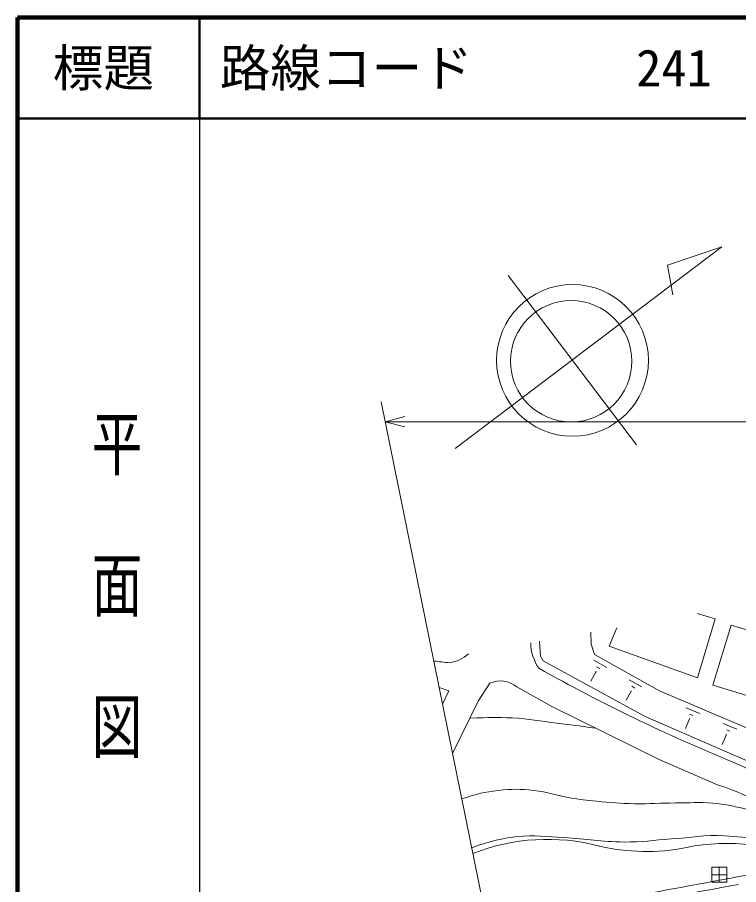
# Model space of a CAD drawing. Units: millimetres, scale not verified. Extents: x 40000 to 680000, y 20000 to 380000.
# Drawn here: x 40000 to 111269, y 294254 to 380000 of the extents above; entities that cross this region are included whole.
import ezdxf
from ezdxf.enums import TextEntityAlignment as Align

# ---------------------------------------------------------------- set-up
doc = ezdxf.new("R2010")
doc.units = ezdxf.units.MM
doc.header["$LTSCALE"] = 1000
for name, color, linetype, lineweight in [('M-BGD', 7, 'Continuous', 13), ('M-TTL', 2, 'Continuous', 140), ('M-TTL-BAND', 7, 'Continuous', 25), ('M-TTL-LINE', 7, 'Continuous', 50)]:
    doc.layers.add(name, color=color, linetype=linetype, lineweight=lineweight)
doc.layers.add('M-TTL-TXT', color=7, linetype='Continuous')
doc.styles.add('@ＭＳ ゴシック', font='')
doc.styles.add('ＭＳ ゴシック', font='')
doc.styles.get('@ＭＳ ゴシック').set_extended_font_data('@MS Gothic')
doc.styles.get('ＭＳ ゴシック').set_extended_font_data('MS Gothic')

msp = doc.modelspace()

# ---------------------------------------------------------------- linework, layer by layer
at = {"layer": 'M-BGD'}
for p, q in [((83268, 337366), (109600, 357304)), ((109600, 357304), (104227, 355501)), ((104227, 355501), (104773, 352550)), ((88489, 354490), (101166, 337747)), ((86950, 287814), (75940, 341979)), ((78271, 340537), (76339, 340019)), ((76339, 340019), (560849, 340019)), ((76339, 340019), (78271, 339501)), ((108947, 320523), (107179, 321053)), ((107200, 314698), (108947, 320523)), ((108729, 313961), (110517, 319924)), ((110517, 319924), (114964, 318590)), ((96694, 318033), (96672, 319208)), ((98472, 317848), (99241, 319659)), ((91684, 316839), (91594, 318316)), ((97018, 316994), (96694, 318033)), ((98472, 317848), (107200, 314698)), ((91965, 316374), (91684, 316839)), ((98253, 315732), (96967, 316450)), ((103435, 313413), (97017, 316995)), ((102033, 310891), (91965, 316374)), ((97556, 315616), (97234, 315795)), ((97180, 315320), (96659, 314387)), ((97220, 315297), (97140, 315342)), ((85537, 312396), (86693, 314162)), ((101707, 313805), (100439, 314512)), ((101019, 313690), (100702, 313867)), ((113176, 312628), (108729, 313961)), ((82636, 313404), (81679, 313745)), ((82014, 312095), (82636, 313404)), ((89342, 313817), (92878, 311829)), ((100649, 313398), (100142, 312490)), ((100688, 313376), (100609, 313420)), ((114271, 308797), (103435, 313413)), ((83006, 307214), (85537, 312396)), ((92878, 311829), (103411, 306626)), ((107429, 311168), (106087, 311740)), ((113172, 306020), (102033, 310891)), ((106415, 310649), (106010, 309698)), ((106457, 310631), (106373, 310667)), ((106754, 310980), (106419, 311123)), ((111084, 309611), (109725, 310190)), ((110401, 309421), (110061, 309565)), ((110057, 309085), (109642, 308110)), ((110100, 309067), (110015, 309103)), ((103411, 306626), (109244, 304098)), ((108609, 294486), (108609, 295986)), ((108609, 295986), (110109, 295986)), ((109359, 294486), (109359, 295986)), ((110109, 295986), (110109, 294486)), ((110109, 295236), (108609, 295236)), ((110109, 294486), (108609, 294486))]:
    msp.add_line(p, q, dxfattribs=at)
for centre, radius in [((94853, 346085), 7500), ((94722, 345997), 6000)]:
    msp.add_circle(centre, radius, dxfattribs=at)
for centre, radius, start, end in [((95384, 318256), 4664, 181.14107, 214.04125), ((82201, 319644), 3486, 278.16831, 312.70523), ((87219, 364826), 48842, 262.85872, 264.68705), ((177167, 468266), 175010, 240.69997, 247.67714), ((87739, 311854), 2534, 50.76966, 114.38221), ((88503, 254844), 56102, 58.40108, 66.70117), ((558381, -2167959), 2503250, 98.98218, 100.29207), ((101472, 279736), 25572, 54.56253, 72.30428), ((92370, 278736), 20000, 75.17546, 111.57947), ((102126, 317528), 20000, 256.37381, 281.50722), ((110106, 278332), 20000, 64.46805, 101.50724), ((326115, -888876), 1203250, 100.29207, 101.48901), ((326115, -888876), 1202500, 100.29207, 101.48901)]:
    msp.add_arc(centre, radius, start, end, dxfattribs=at)
for points, knots in [([(84756, 310700), (86692, 310794), (87276, 310816), (88888, 310736), (90625, 310650), (91585, 310435), (93310, 310221), (94810, 310034), (95286, 309971), (97148, 309720)], [0, 0, 0, 0, 1, 1, 1, 2, 2, 2, 3, 3, 3, 3]), ([(83915, 302746), (85523, 303238), (86081, 303416), (87516, 303570), (88885, 303716), (89672, 303716), (91040, 303563), (92450, 303405), (93202, 303084), (94600, 302845), (95617, 302671), (96191, 302601), (97217, 302497), (98676, 302350), (99498, 302285), (100964, 302255), (102557, 302224), (103450, 302322), (105043, 302332), (106478, 302341), (107286, 302422), (108716, 302305), (109926, 302206), (110597, 302053), (111780, 301780), (112798, 301545), (113335, 301290), (114335, 300987), (115116, 300750), (115364, 300676), (116338, 300390)], [0, 0, 0, 0, 1, 1, 1, 2, 2, 2, 3, 3, 3, 4, 4, 4, 5, 5, 5, 6, 6, 6, 7, 7, 7, 8, 8, 8, 9, 9, 9, 10, 10, 10, 10]), ([(119703, 296554), (118966, 296899), (117612, 297534), (116212, 298002), (113830, 298797), (112379, 298919), (109873, 299079), (107817, 299211), (106664, 298896), (104607, 298769), (102787, 298657), (101772, 298447), (99949, 298470), (97618, 298498), (96326, 298796), (93998, 298901), (92189, 298984), (91163, 299198), (89364, 299000), (88262, 298879), (87645, 298758), (86580, 298452), (85916, 298261), (85677, 298187), (84901, 297893)], [0, 0, 0, 0, 1, 1, 1, 2, 2, 2, 3, 3, 3, 4, 4, 4, 5, 5, 5, 6, 6, 6, 7, 7, 7, 8, 8, 8, 8])]:
    msp.add_open_spline(points, degree=3, knots=knots, dxfattribs=at)
at = {"layer": 'M-TTL'}
for p, q in [((40000, 380000), (40000, 20000)), ((680000, 380000), (40000, 380000))]:
    msp.add_line(p, q, dxfattribs=at)
at = {"layer": 'M-TTL-BAND'}
msp.add_line((58000, 370000), (58000, 20000), dxfattribs=at)
at = {"layer": 'M-TTL-LINE'}
for p, q in [((58000, 380000), (58000, 370000)), ((40000, 370000), (680000, 370000))]:
    msp.add_line(p, q, dxfattribs=at)

# ---------------------------------------------------------------- texts
at = {"layer": 'M-TTL-BAND', "style": '@ＭＳ ゴシック', "width": 1.4}
msp.add_text('平  面  図', height=3666, rotation=270, dxfattribs=at).set_placement((49777, 306475), align=Align.MIDDLE_RIGHT)
at = {"layer": 'M-TTL-TXT', "style": 'ＭＳ ゴシック'}
msp.add_text('標題', height=3666, dxfattribs=at).set_placement((48500, 375000), align=Align.MIDDLE_CENTER)
for s, p in [('路線コード', (60000, 375000)), ('241', (101142, 375000))]:
    msp.add_text(s, height=3666, dxfattribs=at).set_placement(p, align=Align.MIDDLE_LEFT)

doc.saveas('drawing.dxf')
